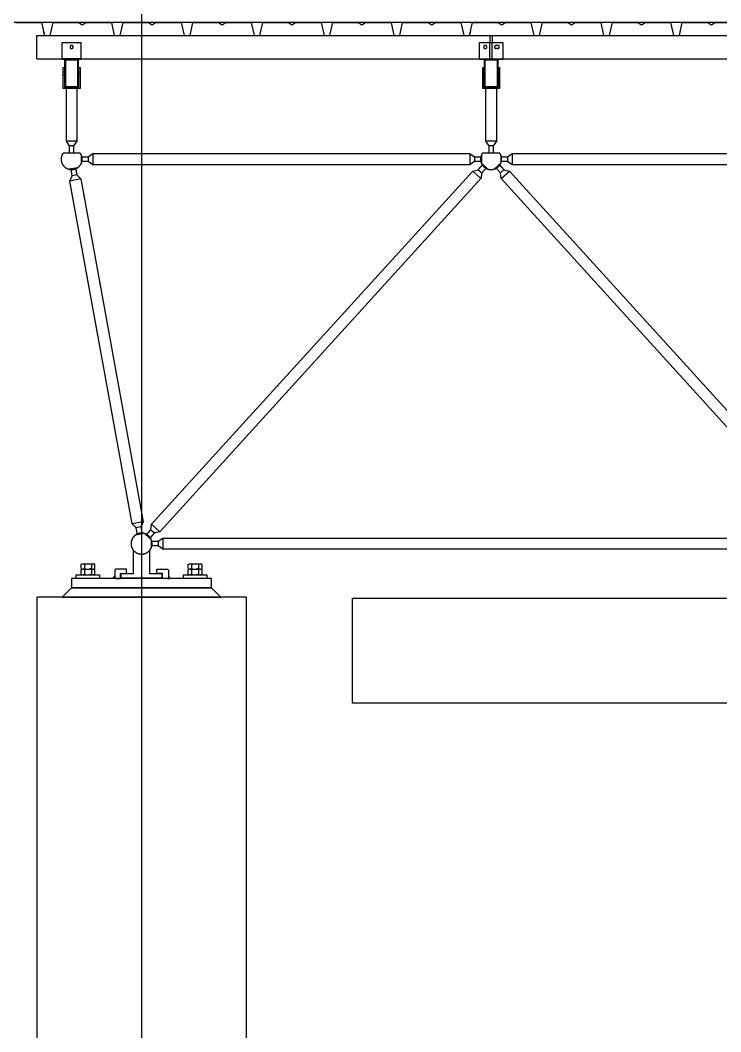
# Model space of a CAD drawing. Header units: centimetres. Extents: x 26200 to 152500, y -600 to 9300.
# Drawn here: x 138112.6 to 138413.3, y 1613.9 to 2048 of the extents above; entities that cross this region are included whole.
import ezdxf

# ---------------------------------------------------------------- set-up
doc = ezdxf.new("R2010")
doc.units = ezdxf.units.CM
doc.layers.add('ROTAS-KESIT-KANAL-UFLEME', color=20, linetype='Continuous')
doc.layers.add('ROTAS-MIMARI-KESIT', color=8, linetype='Continuous')

msp = doc.modelspace()

# ---------------------------------------------------------------- hatches: boundary and pattern name
at = {"layer": 'ROTAS-MIMARI-KESIT'}
for points in [[(138153.2, 1808.69), (138153.5, 1808.39), (138152.5, 1808.39), (138152.5, 1808.42), (138152.5, 1808.45), (138152.5, 1808.49), (138152.51, 1808.52), (138152.51, 1808.56), (138152.52, 1808.59), (138152.53, 1808.62), (138152.53, 1808.66), (138152.54, 1808.69), (138152.56, 1808.72), (138152.57, 1808.75), (138152.58, 1808.79), (138152.59, 1808.82), (138152.61, 1808.85), (138152.63, 1808.88), (138152.64, 1808.91), (138152.66, 1808.94), (138152.68, 1808.96), (138152.7, 1808.99), (138152.72, 1809.02), (138152.74, 1809.04), (138152.77, 1809.07), (138152.79, 1809.09), (138152.82, 1809.12), (138152.84, 1809.14), (138152.87, 1809.16), (138152.89, 1809.18), (138152.92, 1809.2), (138152.95, 1809.22), (138152.98, 1809.24), (138153.01, 1809.26), (138153.04, 1809.28), (138153.07, 1809.29), (138153.1, 1809.3), (138153.13, 1809.32), (138153.17, 1809.33), (138153.2, 1809.34)], [(138176.2, 1808.69), (138175.9, 1808.39), (138176.9, 1808.39), (138176.9, 1808.42), (138176.9, 1808.45), (138176.89, 1808.49), (138176.89, 1808.52), (138176.88, 1808.56), (138176.88, 1808.59), (138176.87, 1808.62), (138176.86, 1808.66), (138176.85, 1808.69), (138176.84, 1808.72), (138176.83, 1808.75), (138176.81, 1808.79), (138176.8, 1808.82), (138176.78, 1808.85), (138176.77, 1808.88), (138176.75, 1808.91), (138176.73, 1808.94), (138176.71, 1808.96), (138176.69, 1808.99), (138176.67, 1809.02), (138176.65, 1809.04), (138176.63, 1809.07), (138176.6, 1809.09), (138176.58, 1809.12), (138176.55, 1809.14), (138176.53, 1809.16), (138176.5, 1809.18), (138176.47, 1809.2), (138176.44, 1809.22), (138176.42, 1809.24), (138176.39, 1809.26), (138176.36, 1809.28), (138176.32, 1809.29), (138176.29, 1809.3), (138176.26, 1809.32), (138176.23, 1809.33), (138176.2, 1809.34)]]:
    msp.add_hatch(color=256, dxfattribs=at).paths.add_polyline_path(points, flags=0)

# ---------------------------------------------------------------- linework, layer by layer
at = {"layer": 'ROTAS-KESIT-KANAL-UFLEME'}
msp.add_lwpolyline([(138255.22, 1800), (138761.2, 1800), (138761.2, 1755), (138255.22, 1755)], close=True, dxfattribs=at)
at = {"layer": 'ROTAS-MIMARI-KESIT'}
for p, q in [((138138.76, 1814.51), (138139.24, 1814.79)), ((138138.76, 1812.66), (138138.76, 1814.51)), ((138139.24, 1814.79), (138140.2, 1814.79)), ((138140.2, 1814.51), (138139.72, 1814.79)), ((138140.2, 1814.79), (138143.2, 1814.79)), ((138140.2, 1814.51), (138141.2, 1814.79)), ((138140.2, 1814.51), (138140.2, 1812.66)), ((138143.2, 1814.51), (138142.2, 1814.79)), ((138143.2, 1814.79), (138144.16, 1814.79)), ((138143.2, 1814.51), (138143.68, 1814.79)), ((138143.2, 1814.51), (138143.2, 1812.66)), ((138144.64, 1814.51), (138144.16, 1814.79)), ((138144.64, 1812.66), (138144.64, 1814.51)), ((138184.76, 1814.51), (138185.24, 1814.79)), ((138184.76, 1812.66), (138184.76, 1814.51)), ((138185.24, 1814.79), (138186.2, 1814.79)), ((138186.2, 1814.51), (138185.72, 1814.79)), ((138186.2, 1814.79), (138189.2, 1814.79)), ((138186.2, 1814.51), (138187.2, 1814.79)), ((138186.2, 1814.51), (138186.2, 1812.66)), ((138189.2, 1814.51), (138188.2, 1814.79)), ((138189.2, 1814.79), (138190.16, 1814.79)), ((138189.2, 1814.51), (138189.68, 1814.79)), ((138189.2, 1814.51), (138189.2, 1812.66)), ((138190.64, 1814.51), (138190.16, 1814.79)), ((138190.64, 1812.66), (138190.64, 1814.51)), ((138138.76, 1812.66), (138139.24, 1812.39)), ((138138.76, 1812.11), (138139.24, 1812.39)), ((138138.76, 1810.26), (138138.76, 1812.11)), ((138138.76, 1810.26), (138139.24, 1809.99)), ((138139.24, 1812.39), (138140.2, 1812.39)), ((138139.24, 1812.39), (138140.2, 1812.39)), ((138140.2, 1812.66), (138139.72, 1812.39)), ((138140.2, 1812.11), (138139.72, 1812.39)), ((138140.2, 1810.26), (138139.72, 1809.99)), ((138140.2, 1812.66), (138141.2, 1812.39)), ((138140.2, 1812.39), (138143.2, 1812.39)), ((138140.2, 1812.39), (138143.2, 1812.39)), ((138140.2, 1812.11), (138141.2, 1812.39)), ((138140.2, 1812.11), (138140.2, 1810.26)), ((138140.2, 1810.26), (138141.2, 1809.99)), ((138143.2, 1812.66), (138142.2, 1812.39)), ((138143.2, 1812.11), (138142.2, 1812.39)), ((138143.2, 1810.26), (138142.2, 1809.99)), ((138143.2, 1812.66), (138143.68, 1812.39)), ((138143.2, 1812.39), (138144.16, 1812.39)), ((138143.2, 1812.39), (138144.16, 1812.39)), ((138143.2, 1812.11), (138143.68, 1812.39)), ((138143.2, 1812.11), (138143.2, 1810.26)), ((138143.2, 1810.26), (138143.68, 1809.99)), ((138144.64, 1812.66), (138144.16, 1812.39)), ((138144.64, 1812.11), (138144.16, 1812.39)), ((138144.64, 1810.26), (138144.16, 1809.99)), ((138144.64, 1810.26), (138144.64, 1812.11)), ((138184.76, 1812.66), (138185.24, 1812.39)), ((138184.76, 1812.11), (138185.24, 1812.39)), ((138184.76, 1810.26), (138184.76, 1812.11)), ((138184.76, 1810.26), (138185.24, 1809.99)), ((138185.24, 1812.39), (138186.2, 1812.39)), ((138185.24, 1812.39), (138186.2, 1812.39)), ((138186.2, 1812.66), (138185.72, 1812.39)), ((138186.2, 1812.11), (138185.72, 1812.39)), ((138186.2, 1810.26), (138185.72, 1809.99)), ((138186.2, 1812.66), (138187.2, 1812.39)), ((138186.2, 1812.39), (138189.2, 1812.39)), ((138186.2, 1812.39), (138189.2, 1812.39)), ((138186.2, 1812.11), (138187.2, 1812.39)), ((138186.2, 1812.11), (138186.2, 1810.26)), ((138186.2, 1810.26), (138187.2, 1809.99)), ((138189.2, 1812.66), (138188.2, 1812.39)), ((138189.2, 1812.11), (138188.2, 1812.39)), ((138189.2, 1810.26), (138188.2, 1809.99)), ((138189.2, 1812.66), (138189.68, 1812.39)), ((138189.2, 1812.39), (138190.16, 1812.39)), ((138189.2, 1812.39), (138190.16, 1812.39)), ((138189.2, 1812.11), (138189.68, 1812.39)), ((138189.2, 1812.11), (138189.2, 1810.26)), ((138189.2, 1810.26), (138189.68, 1809.99)), ((138190.64, 1812.66), (138190.16, 1812.39)), ((138190.64, 1812.11), (138190.16, 1812.39)), ((138190.64, 1810.26), (138190.16, 1809.99)), ((138190.64, 1810.26), (138190.64, 1812.11)), ((138139.24, 1809.99), (138140.2, 1809.99)), ((138140.2, 1809.99), (138143.2, 1809.99)), ((138143.2, 1809.99), (138144.16, 1809.99)), ((138185.24, 1809.99), (138186.2, 1809.99)), ((138186.2, 1809.99), (138189.2, 1809.99)), ((138189.2, 1809.99), (138190.16, 1809.99))]:
    msp.add_line(p, q, dxfattribs=at)
for points in [[(138164.7, 2658.48), (138164.7, 925.39)], [(147194.7, 2046.99), (129122.2, 2046.99)], [(138110.74, 2046.99), (138121.74, 2046.99), (138122.99, 2041.49), (138125.49, 2041.49), (138125.93, 2043.44)], [(138122.54, 2043.44), (138122.99, 2041.49), (138125.49, 2041.49), (138126.74, 2046.99), (138137.74, 2046.99), (138139.24, 2045.99), (138140.74, 2046.99), (138151.74, 2046.99), (138152.99, 2041.49), (138155.49, 2041.49), (138156.74, 2046.99), (138167.74, 2046.99), (138169.24, 2045.99), (138170.74, 2046.99), (138181.74, 2046.99), (138182.99, 2041.49), (138185.49, 2041.49), (138186.74, 2046.99), (138197.74, 2046.99), (138199.24, 2045.99), (138200.74, 2046.99), (138211.74, 2046.99), (138212.99, 2041.49), (138215.49, 2041.49), (138215.93, 2043.44)], [(138212.54, 2043.44), (138212.99, 2041.49), (138215.49, 2041.49), (138216.74, 2046.99), (138227.74, 2046.99), (138229.24, 2045.99), (138230.74, 2046.99), (138241.74, 2046.99), (138242.99, 2041.49), (138245.49, 2041.49), (138246.74, 2046.99), (138257.74, 2046.99), (138259.24, 2045.99), (138260.74, 2046.99), (138271.74, 2046.99), (138272.99, 2041.49), (138275.49, 2041.49), (138276.74, 2046.99), (138287.74, 2046.99), (138289.24, 2045.99), (138290.74, 2046.99), (138301.74, 2046.99), (138302.99, 2041.49), (138305.49, 2041.49), (138305.93, 2043.44)], [(138302.54, 2043.44), (138302.99, 2041.49), (138305.49, 2041.49), (138306.74, 2046.99), (138317.74, 2046.99), (138319.24, 2045.99), (138320.74, 2046.99), (138331.74, 2046.99), (138332.99, 2041.49), (138335.49, 2041.49), (138336.74, 2046.99), (138347.74, 2046.99), (138349.24, 2045.99), (138350.74, 2046.99), (138361.74, 2046.99), (138362.99, 2041.49), (138365.49, 2041.49), (138366.74, 2046.99), (138377.74, 2046.99), (138379.24, 2045.99), (138380.74, 2046.99), (138391.74, 2046.99), (138392.99, 2041.49), (138395.49, 2041.49), (138395.93, 2043.44)], [(138392.54, 2043.44), (138392.99, 2041.49), (138395.49, 2041.49), (138396.74, 2046.99), (138407.74, 2046.99), (138409.24, 2045.99), (138410.74, 2046.99), (138421.74, 2046.99)], [(138119.7, 2031.49), (138119.7, 2041.49)], [(138119.7, 2041.49), (147187.2, 2041.49)], [(138314.2, 2041.49), (138314.2, 2038.49)], [(138315.2, 2041.49), (138315.2, 2038.49)], [(138314.2, 2031.49), (138314.2, 2038.49)], [(138315.2, 2031.49), (138315.2, 2038.49)], [(138316.9, 2037.19), (138316.88, 2037.19), (138316.87, 2037.19), (138316.85, 2037.18), (138316.83, 2037.18), (138316.82, 2037.18), (138316.8, 2037.18), (138316.79, 2037.18), (138316.77, 2037.17), (138316.75, 2037.17), (138316.74, 2037.17), (138316.72, 2037.16), (138316.7, 2037.16), (138316.69, 2037.15), (138316.67, 2037.15), (138316.66, 2037.14), (138316.64, 2037.14), (138316.62, 2037.13), (138316.61, 2037.12), (138316.59, 2037.12), (138316.58, 2037.11), (138316.56, 2037.1), (138316.54, 2037.09), (138316.53, 2037.08), (138316.51, 2037.07), (138316.5, 2037.06), (138316.48, 2037.05), (138316.47, 2037.04), (138316.46, 2037.03), (138316.44, 2037.02), (138316.43, 2037.01), (138316.42, 2036.99), (138316.4, 2036.98), (138316.39, 2036.97), (138316.38, 2036.96), (138316.37, 2036.94), (138316.35, 2036.93), (138316.34, 2036.91), (138316.33, 2036.9), (138316.32, 2036.88), (138316.31, 2036.87), (138316.3, 2036.85), (138316.29, 2036.84), (138316.28, 2036.82), (138316.28, 2036.81), (138316.27, 2036.79), (138316.26, 2036.78), (138316.25, 2036.76), (138316.25, 2036.74), (138316.24, 2036.73), (138316.23, 2036.71), (138316.23, 2036.7), (138316.22, 2036.68), (138316.22, 2036.66), (138316.22, 2036.65), (138316.21, 2036.63), (138316.21, 2036.61), (138316.21, 2036.6), (138316.2, 2036.58), (138316.2, 2036.57), (138316.2, 2036.55), (138316.2, 2036.53), (138316.2, 2036.52), (138316.2, 2036.5), (138316.2, 2036.49), (138316.2, 2036.47), (138316.2, 2036.46), (138316.2, 2036.44), (138316.2, 2036.42), (138316.2, 2036.41), (138316.2, 2036.39), (138316.21, 2036.38), (138316.21, 2036.36), (138316.21, 2036.34), (138316.22, 2036.33), (138316.22, 2036.31), (138316.22, 2036.29), (138316.23, 2036.28), (138316.23, 2036.26), (138316.24, 2036.25), (138316.25, 2036.23), (138316.25, 2036.21), (138316.26, 2036.2), (138316.27, 2036.18), (138316.28, 2036.16), (138316.28, 2036.15), (138316.29, 2036.13), (138316.3, 2036.12), (138316.31, 2036.1), (138316.32, 2036.09), (138316.33, 2036.07), (138316.34, 2036.06), (138316.35, 2036.05), (138316.37, 2036.03), (138316.38, 2036.02), (138316.39, 2036), (138316.4, 2035.99), (138316.42, 2035.98), (138316.43, 2035.97), (138316.44, 2035.95), (138316.46, 2035.94), (138316.47, 2035.93), (138316.48, 2035.92), (138316.5, 2035.91), (138316.51, 2035.9), (138316.53, 2035.89), (138316.54, 2035.88), (138316.56, 2035.87), (138316.58, 2035.86), (138316.59, 2035.86), (138316.61, 2035.85), (138316.62, 2035.84), (138316.64, 2035.84), (138316.66, 2035.83), (138316.67, 2035.82), (138316.69, 2035.82), (138316.7, 2035.81), (138316.72, 2035.81), (138316.74, 2035.81), (138316.75, 2035.8), (138316.77, 2035.8), (138316.79, 2035.8), (138316.8, 2035.79), (138316.82, 2035.79), (138316.83, 2035.79), (138316.85, 2035.79), (138316.87, 2035.79), (138316.88, 2035.79), (138316.9, 2035.79)], [(138317.5, 2037.19), (138316.9, 2037.19)], [(138317.5, 2035.79), (138316.9, 2035.79)], [(138317.5, 2035.79), (138317.51, 2035.79), (138317.53, 2035.79), (138317.54, 2035.79), (138317.56, 2035.79), (138317.58, 2035.79), (138317.59, 2035.79), (138317.61, 2035.8), (138317.62, 2035.8), (138317.64, 2035.8), (138317.66, 2035.81), (138317.67, 2035.81), (138317.69, 2035.81), (138317.71, 2035.82), (138317.72, 2035.82), (138317.74, 2035.83), (138317.76, 2035.84), (138317.77, 2035.84), (138317.79, 2035.85), (138317.8, 2035.86), (138317.82, 2035.86), (138317.83, 2035.87), (138317.85, 2035.88), (138317.87, 2035.89), (138317.88, 2035.9), (138317.9, 2035.91), (138317.91, 2035.92), (138317.92, 2035.93), (138317.94, 2035.94), (138317.95, 2035.95), (138317.97, 2035.97), (138317.98, 2035.98), (138317.99, 2035.99), (138318.01, 2036), (138318.02, 2036.02), (138318.03, 2036.03), (138318.04, 2036.05), (138318.05, 2036.06), (138318.06, 2036.07), (138318.07, 2036.09), (138318.08, 2036.1), (138318.09, 2036.12), (138318.1, 2036.13), (138318.11, 2036.15), (138318.12, 2036.16), (138318.13, 2036.18), (138318.13, 2036.2), (138318.14, 2036.21), (138318.15, 2036.23), (138318.15, 2036.25), (138318.16, 2036.26), (138318.17, 2036.28), (138318.17, 2036.29), (138318.17, 2036.31), (138318.18, 2036.33), (138318.18, 2036.34), (138318.19, 2036.36), (138318.19, 2036.38), (138318.19, 2036.39), (138318.19, 2036.41), (138318.19, 2036.42), (138318.2, 2036.44), (138318.2, 2036.46), (138318.2, 2036.47), (138318.2, 2036.49), (138318.2, 2036.5), (138318.2, 2036.52), (138318.2, 2036.53), (138318.19, 2036.55), (138318.19, 2036.57), (138318.19, 2036.58), (138318.19, 2036.6), (138318.19, 2036.61), (138318.18, 2036.63), (138318.18, 2036.65), (138318.17, 2036.66), (138318.17, 2036.68), (138318.17, 2036.7), (138318.16, 2036.71), (138318.15, 2036.73), (138318.15, 2036.74), (138318.14, 2036.76), (138318.13, 2036.78), (138318.13, 2036.79), (138318.12, 2036.81), (138318.11, 2036.82), (138318.1, 2036.84), (138318.09, 2036.85), (138318.08, 2036.87), (138318.07, 2036.88), (138318.06, 2036.9), (138318.05, 2036.91), (138318.04, 2036.93), (138318.03, 2036.94), (138318.02, 2036.96), (138318.01, 2036.97), (138317.99, 2036.98), (138317.98, 2036.99), (138317.97, 2037.01), (138317.95, 2037.02), (138317.94, 2037.03), (138317.92, 2037.04), (138317.91, 2037.05), (138317.9, 2037.06), (138317.88, 2037.07), (138317.87, 2037.08), (138317.85, 2037.09), (138317.83, 2037.1), (138317.82, 2037.11), (138317.8, 2037.12), (138317.79, 2037.12), (138317.77, 2037.13), (138317.76, 2037.14), (138317.74, 2037.14), (138317.72, 2037.15), (138317.71, 2037.15), (138317.69, 2037.16), (138317.67, 2037.16), (138317.66, 2037.17), (138317.64, 2037.17), (138317.62, 2037.17), (138317.61, 2037.18), (138317.59, 2037.18), (138317.58, 2037.18), (138317.56, 2037.18), (138317.54, 2037.18), (138317.53, 2037.19), (138317.51, 2037.19), (138317.5, 2037.19)], [(138119.7, 2031.49), (147187.2, 2031.49)], [(138138.7, 2031.49), (138130.7, 2031.49)], [(138309.7, 2031.49), (138319.7, 2031.49)], [(138137.7, 2019.19), (138137.7, 2031.19), (138131.7, 2031.19), (138131.7, 2019.19)], [(138317.7, 2019.19), (138317.7, 2031.19), (138311.7, 2031.19), (138311.7, 2019.19)], [(138131.1, 2025.89), (138131.6, 2025.89)], [(138131.1, 2024.49), (138131.6, 2024.49)], [(138137.8, 2025.89), (138138.3, 2025.89)], [(138137.8, 2024.49), (138138.3, 2024.49)], [(138311.1, 2025.89), (138311.6, 2025.89)], [(138311.1, 2024.49), (138311.6, 2024.49)], [(138317.8, 2025.89), (138318.3, 2025.89)], [(138317.8, 2024.49), (138318.3, 2024.49)], [(138132.28, 2018.69), (138132.28, 1996.09), (138133.7, 1994.09), (138133.7, 1991.09)], [(138135.7, 1991.09), (138135.7, 1994.09), (138137.11, 1996.09), (138137.11, 2018.69)], [(138312.28, 2018.69), (138312.28, 1996.09), (138313.7, 1994.09), (138313.7, 1991.09)], [(138315.7, 1991.09), (138315.7, 1994.09), (138317.11, 1996.09), (138317.11, 2018.69)], [(138137.11, 1996.09), (138132.28, 1996.09)], [(138135.7, 1994.09), (138133.7, 1994.09)], [(138317.11, 1996.09), (138312.28, 1996.09)], [(138315.7, 1994.09), (138313.7, 1994.09)], [(138131.1, 1991.09), (138131.01, 1990.97), (138130.93, 1990.84), (138130.85, 1990.71), (138130.77, 1990.58), (138130.7, 1990.45), (138130.63, 1990.31), (138130.56, 1990.17), (138130.51, 1990.02), (138130.45, 1989.88), (138130.43, 1989.8), (138130.4, 1989.73), (138130.38, 1989.65), (138130.36, 1989.57), (138130.34, 1989.5), (138130.32, 1989.42), (138130.3, 1989.34), (138130.28, 1989.26), (138130.27, 1989.19), (138130.26, 1989.11), (138130.24, 1989.03), (138130.23, 1988.95), (138130.22, 1988.87), (138130.22, 1988.79), (138130.21, 1988.71), (138130.2, 1988.63), (138130.2, 1988.55), (138130.2, 1988.47), (138130.2, 1988.39), (138130.2, 1988.31), (138130.2, 1988.23), (138130.2, 1988.15), (138130.21, 1988.07), (138130.21, 1987.99), (138130.22, 1987.92), (138130.23, 1987.84), (138130.24, 1987.76), (138130.25, 1987.68), (138130.28, 1987.53), (138130.31, 1987.37), (138130.35, 1987.22), (138130.39, 1987.07), (138130.44, 1986.93), (138130.49, 1986.79), (138130.55, 1986.65), (138130.61, 1986.51), (138130.67, 1986.37), (138130.74, 1986.24), (138130.81, 1986.11), (138130.89, 1985.98), (138130.98, 1985.86), (138131.07, 1985.73), (138131.16, 1985.61), (138131.26, 1985.49), (138131.36, 1985.37), (138131.47, 1985.25), (138131.52, 1985.2), (138131.58, 1985.14), (138131.64, 1985.09), (138131.69, 1985.04), (138131.75, 1984.98), (138131.81, 1984.93), (138131.88, 1984.88), (138131.94, 1984.83), (138132, 1984.78), (138132.07, 1984.74), (138132.13, 1984.69), (138132.2, 1984.65), (138132.26, 1984.6), (138132.33, 1984.56), (138132.4, 1984.52), (138132.47, 1984.48), (138132.54, 1984.44), (138132.61, 1984.4), (138132.68, 1984.36), (138132.75, 1984.33), (138132.82, 1984.3), (138132.9, 1984.26), (138132.97, 1984.23), (138133.04, 1984.2), (138133.12, 1984.17), (138133.19, 1984.15), (138133.27, 1984.12), (138133.34, 1984.1), (138133.49, 1984.05), (138133.64, 1984.01), (138133.79, 1983.98), (138133.95, 1983.95), (138134.1, 1983.93), (138134.25, 1983.91), (138134.4, 1983.9), (138134.55, 1983.89), (138134.7, 1983.89), (138134.85, 1983.89), (138135, 1983.9), (138135.15, 1983.91), (138135.3, 1983.93), (138135.45, 1983.95), (138135.6, 1983.98), (138135.75, 1984.01), (138135.9, 1984.05), (138136.05, 1984.1), (138136.13, 1984.12), (138136.2, 1984.15), (138136.28, 1984.17), (138136.35, 1984.2), (138136.43, 1984.23), (138136.5, 1984.26), (138136.57, 1984.3), (138136.64, 1984.33), (138136.71, 1984.36), (138136.79, 1984.4), (138136.86, 1984.44), (138136.93, 1984.48), (138136.99, 1984.52), (138137.06, 1984.56), (138137.13, 1984.6), (138137.2, 1984.65), (138137.26, 1984.69), (138137.33, 1984.74), (138137.39, 1984.78), (138137.46, 1984.83), (138137.52, 1984.88), (138137.58, 1984.93), (138137.64, 1984.98), (138137.7, 1985.04), (138137.76, 1985.09), (138137.82, 1985.14), (138137.87, 1985.2), (138137.93, 1985.25), (138138.04, 1985.37), (138138.14, 1985.49), (138138.24, 1985.61), (138138.33, 1985.73), (138138.42, 1985.86), (138138.5, 1985.98), (138138.58, 1986.11), (138138.65, 1986.24), (138138.72, 1986.37), (138138.79, 1986.51), (138138.85, 1986.65), (138138.9, 1986.79), (138138.95, 1986.93), (138139, 1987.07), (138139.04, 1987.22), (138139.08, 1987.37), (138139.11, 1987.53), (138139.14, 1987.68), (138139.15, 1987.76), (138139.16, 1987.84), (138139.17, 1987.92), (138139.18, 1987.99), (138139.19, 1988.07), (138139.19, 1988.15), (138139.19, 1988.23), (138139.2, 1988.31), (138139.2, 1988.39), (138139.2, 1988.47), (138139.19, 1988.55), (138139.19, 1988.63), (138139.19, 1988.71), (138139.18, 1988.79), (138139.17, 1988.87), (138139.16, 1988.95), (138139.15, 1989.03), (138139.14, 1989.11), (138139.13, 1989.19), (138139.11, 1989.26), (138139.09, 1989.34), (138139.08, 1989.42), (138139.06, 1989.5), (138139.04, 1989.57), (138139.02, 1989.65), (138138.99, 1989.73), (138138.97, 1989.8), (138138.94, 1989.88), (138138.89, 1990.02), (138138.83, 1990.17), (138138.77, 1990.31), (138138.7, 1990.45), (138138.63, 1990.58), (138138.55, 1990.71), (138138.47, 1990.84), (138138.38, 1990.97), (138138.3, 1991.09)], [(138131.1, 1991.09), (138138.3, 1991.09)], [(138138.8, 1989.39), (138141.8, 1989.39), (138143.8, 1990.8), (138305.6, 1990.8), (138307.6, 1989.39), (138310.6, 1989.39)], [(138138.8, 1990.24), (138138.8, 1986.53)], [(138141.8, 1989.39), (138141.8, 1987.39)], [(138143.8, 1990.8), (138143.8, 1985.97)], [(138305.6, 1990.8), (138305.6, 1985.97)], [(138307.6, 1989.39), (138307.6, 1987.39)], [(138311.1, 1991.09), (138311.01, 1990.97), (138310.93, 1990.84), (138310.85, 1990.71), (138310.77, 1990.58), (138310.7, 1990.45), (138310.63, 1990.31), (138310.56, 1990.17), (138310.51, 1990.02), (138310.45, 1989.88), (138310.43, 1989.8), (138310.4, 1989.73), (138310.38, 1989.65), (138310.36, 1989.57), (138310.34, 1989.5), (138310.32, 1989.42), (138310.3, 1989.34), (138310.28, 1989.26), (138310.27, 1989.19), (138310.26, 1989.11), (138310.24, 1989.03), (138310.23, 1988.95), (138310.22, 1988.87), (138310.22, 1988.79), (138310.21, 1988.71), (138310.2, 1988.63), (138310.2, 1988.55), (138310.2, 1988.47), (138310.2, 1988.39), (138310.2, 1988.31), (138310.2, 1988.23), (138310.2, 1988.15), (138310.21, 1988.07), (138310.21, 1987.99), (138310.22, 1987.92), (138310.23, 1987.84), (138310.24, 1987.76), (138310.25, 1987.68), (138310.28, 1987.53), (138310.31, 1987.37), (138310.35, 1987.22), (138310.39, 1987.07), (138310.44, 1986.93), (138310.49, 1986.79), (138310.55, 1986.65), (138310.61, 1986.51), (138310.67, 1986.37), (138310.74, 1986.24), (138310.81, 1986.11), (138310.89, 1985.98), (138310.98, 1985.86), (138311.07, 1985.73), (138311.16, 1985.61), (138311.26, 1985.49), (138311.36, 1985.37), (138311.47, 1985.25), (138311.52, 1985.2), (138311.58, 1985.14), (138311.64, 1985.09), (138311.69, 1985.04), (138311.75, 1984.98), (138311.81, 1984.93), (138311.88, 1984.88), (138311.94, 1984.83), (138312, 1984.78), (138312.07, 1984.74), (138312.13, 1984.69), (138312.2, 1984.65), (138312.26, 1984.6), (138312.33, 1984.56), (138312.4, 1984.52), (138312.47, 1984.48), (138312.54, 1984.44), (138312.61, 1984.4), (138312.68, 1984.36), (138312.75, 1984.33), (138312.82, 1984.3), (138312.9, 1984.26), (138312.97, 1984.23), (138313.04, 1984.2), (138313.12, 1984.17), (138313.19, 1984.15), (138313.27, 1984.12), (138313.34, 1984.1), (138313.49, 1984.05), (138313.64, 1984.01), (138313.79, 1983.98), (138313.95, 1983.95), (138314.1, 1983.93), (138314.25, 1983.91), (138314.4, 1983.9), (138314.55, 1983.89), (138314.7, 1983.89), (138314.85, 1983.89), (138315, 1983.9), (138315.15, 1983.91), (138315.3, 1983.93), (138315.45, 1983.95), (138315.6, 1983.98), (138315.75, 1984.01), (138315.9, 1984.05), (138316.05, 1984.1), (138316.13, 1984.12), (138316.2, 1984.15), (138316.28, 1984.17), (138316.35, 1984.2), (138316.43, 1984.23), (138316.5, 1984.26), (138316.57, 1984.3), (138316.64, 1984.33), (138316.71, 1984.36), (138316.79, 1984.4), (138316.86, 1984.44), (138316.93, 1984.48), (138316.99, 1984.52), (138317.06, 1984.56), (138317.13, 1984.6), (138317.2, 1984.65), (138317.26, 1984.69), (138317.33, 1984.74), (138317.39, 1984.78), (138317.46, 1984.83), (138317.52, 1984.88), (138317.58, 1984.93), (138317.64, 1984.98), (138317.7, 1985.04), (138317.76, 1985.09), (138317.82, 1985.14), (138317.87, 1985.2), (138317.93, 1985.25), (138318.04, 1985.37), (138318.14, 1985.49), (138318.24, 1985.61), (138318.33, 1985.73), (138318.42, 1985.86), (138318.5, 1985.98), (138318.58, 1986.11), (138318.65, 1986.24), (138318.72, 1986.37), (138318.79, 1986.51), (138318.85, 1986.65), (138318.9, 1986.79), (138318.95, 1986.93), (138319, 1987.07), (138319.04, 1987.22), (138319.08, 1987.37), (138319.11, 1987.53), (138319.14, 1987.68), (138319.15, 1987.76), (138319.16, 1987.84), (138319.17, 1987.92), (138319.18, 1987.99), (138319.19, 1988.07), (138319.19, 1988.15), (138319.19, 1988.23), (138319.2, 1988.31), (138319.2, 1988.39), (138319.2, 1988.47), (138319.19, 1988.55), (138319.19, 1988.63), (138319.19, 1988.71), (138319.18, 1988.79), (138319.17, 1988.87), (138319.16, 1988.95), (138319.15, 1989.03), (138319.14, 1989.11), (138319.13, 1989.19), (138319.11, 1989.26), (138319.09, 1989.34), (138319.08, 1989.42), (138319.06, 1989.5), (138319.04, 1989.57), (138319.02, 1989.65), (138318.99, 1989.73), (138318.97, 1989.8), (138318.94, 1989.88), (138318.89, 1990.02), (138318.83, 1990.17), (138318.77, 1990.31), (138318.7, 1990.45), (138318.63, 1990.58), (138318.55, 1990.71), (138318.47, 1990.84), (138318.38, 1990.97), (138318.3, 1991.09)], [(138310.6, 1990.24), (138310.6, 1986.53)], [(138311.1, 1991.09), (138318.3, 1991.09)], [(138318.8, 1989.39), (138321.8, 1989.39), (138323.8, 1990.8), (138605.6, 1990.8), (138607.6, 1989.39), (138610.6, 1989.39)], [(138318.8, 1990.24), (138318.8, 1986.53)], [(138321.8, 1989.39), (138321.8, 1987.39)], [(138323.8, 1990.8), (138323.8, 1985.97)], [(138137.26, 1984.68), (138133.61, 1984.02)], [(138162.98, 1827.24), (138162.44, 1830.19), (138160.69, 1831.91), (138133.95, 1979), (138134.98, 1981.22), (138134.45, 1984.17)], [(138136.41, 1984.53), (138136.95, 1981.58), (138138.7, 1979.87), (138165.45, 1832.77), (138164.41, 1830.55), (138164.95, 1827.6)], [(138310.6, 1987.39), (138307.6, 1987.39), (138305.6, 1985.97), (138143.8, 1985.97), (138141.8, 1987.39), (138138.8, 1987.39)], [(138309.18, 1983.81), (138310.66, 1982.46)], [(138310.57, 1986.6), (138313.31, 1984.11)], [(138316.08, 1984.11), (138318.83, 1986.6)], [(138318.73, 1982.46), (138320.21, 1983.81)], [(138610.6, 1987.39), (138607.6, 1987.39), (138605.6, 1985.97), (138323.8, 1985.97), (138321.8, 1987.39), (138318.8, 1987.39)], [(138138.7, 1979.87), (138133.95, 1979)], [(138136.95, 1981.58), (138134.98, 1981.22)], [(138306.79, 1983.28), (138310.36, 1980.03)], [(138319.03, 1980.03), (138322.61, 1983.28)], [(138165.45, 1832.77), (138160.69, 1831.91)], [(138169.03, 1831.74), (138172.61, 1828.5)], [(138168.3, 1820.69), (138168.38, 1820.81), (138168.47, 1820.93), (138168.55, 1821.06), (138168.63, 1821.19), (138168.7, 1821.33), (138168.77, 1821.46), (138168.83, 1821.61), (138168.89, 1821.75), (138168.94, 1821.9), (138168.97, 1821.97), (138168.99, 1822.05), (138169.02, 1822.12), (138169.04, 1822.2), (138169.06, 1822.28), (138169.08, 1822.35), (138169.09, 1822.43), (138169.11, 1822.51), (138169.13, 1822.59), (138169.14, 1822.67), (138169.15, 1822.74), (138169.16, 1822.82), (138169.17, 1822.9), (138169.18, 1822.98), (138169.19, 1823.06), (138169.19, 1823.14), (138169.19, 1823.22), (138169.2, 1823.3), (138169.2, 1823.38), (138169.2, 1823.46), (138169.19, 1823.54), (138169.19, 1823.62), (138169.19, 1823.7), (138169.18, 1823.78), (138169.17, 1823.86), (138169.16, 1823.94), (138169.15, 1824.01), (138169.14, 1824.09), (138169.11, 1824.25), (138169.08, 1824.4), (138169.04, 1824.55), (138169, 1824.7), (138168.95, 1824.84), (138168.9, 1824.99), (138168.85, 1825.13), (138168.79, 1825.27), (138168.72, 1825.4), (138168.65, 1825.53), (138168.58, 1825.66), (138168.5, 1825.79), (138168.42, 1825.92), (138168.33, 1826.04), (138168.24, 1826.17), (138168.14, 1826.29), (138168.04, 1826.4), (138167.93, 1826.52), (138167.87, 1826.58), (138167.82, 1826.63), (138167.76, 1826.68), (138167.7, 1826.74), (138167.64, 1826.79), (138167.58, 1826.84), (138167.52, 1826.89), (138167.46, 1826.94), (138167.39, 1826.99), (138167.33, 1827.04), (138167.26, 1827.08), (138167.2, 1827.13), (138167.13, 1827.17), (138167.06, 1827.21), (138166.99, 1827.26), (138166.93, 1827.3), (138166.86, 1827.34), (138166.79, 1827.37), (138166.71, 1827.41), (138166.64, 1827.44), (138166.57, 1827.48), (138166.5, 1827.51), (138166.43, 1827.54), (138166.35, 1827.57), (138166.28, 1827.6), (138166.2, 1827.63), (138166.13, 1827.65), (138166.05, 1827.68), (138165.9, 1827.72), (138165.75, 1827.76), (138165.6, 1827.79), (138165.45, 1827.82), (138165.3, 1827.85), (138165.15, 1827.86), (138165, 1827.88), (138164.85, 1827.88), (138164.7, 1827.89), (138164.55, 1827.88), (138164.4, 1827.88), (138164.25, 1827.86), (138164.1, 1827.85), (138163.95, 1827.82), (138163.79, 1827.79), (138163.64, 1827.76), (138163.49, 1827.72), (138163.34, 1827.68), (138163.27, 1827.65), (138163.19, 1827.63), (138163.12, 1827.6), (138163.04, 1827.57), (138162.97, 1827.54), (138162.9, 1827.51), (138162.82, 1827.48), (138162.75, 1827.44), (138162.68, 1827.41), (138162.61, 1827.37), (138162.54, 1827.34), (138162.47, 1827.3), (138162.4, 1827.26), (138162.33, 1827.21), (138162.26, 1827.17), (138162.2, 1827.13), (138162.13, 1827.08), (138162.07, 1827.04), (138162, 1826.99), (138161.94, 1826.94), (138161.88, 1826.89), (138161.81, 1826.84), (138161.75, 1826.79), (138161.69, 1826.74), (138161.64, 1826.68), (138161.58, 1826.63), (138161.52, 1826.58), (138161.47, 1826.52), (138161.36, 1826.4), (138161.26, 1826.29), (138161.16, 1826.17), (138161.07, 1826.04), (138160.98, 1825.92), (138160.89, 1825.79), (138160.81, 1825.66), (138160.74, 1825.53), (138160.67, 1825.4), (138160.61, 1825.27), (138160.55, 1825.13), (138160.49, 1824.99), (138160.44, 1824.84), (138160.39, 1824.7), (138160.35, 1824.55), (138160.31, 1824.4), (138160.28, 1824.25), (138160.25, 1824.09), (138160.24, 1824.01), (138160.23, 1823.94), (138160.22, 1823.86), (138160.21, 1823.78), (138160.21, 1823.7), (138160.2, 1823.62), (138160.2, 1823.54), (138160.2, 1823.46), (138160.2, 1823.38), (138160.2, 1823.3), (138160.2, 1823.22), (138160.2, 1823.14), (138160.21, 1823.06), (138160.22, 1822.98), (138160.22, 1822.9), (138160.23, 1822.82), (138160.24, 1822.74), (138160.26, 1822.67), (138160.27, 1822.59), (138160.28, 1822.51), (138160.3, 1822.43), (138160.32, 1822.35), (138160.34, 1822.28), (138160.36, 1822.2), (138160.38, 1822.12), (138160.4, 1822.05), (138160.43, 1821.97), (138160.45, 1821.9), (138160.51, 1821.75), (138160.56, 1821.61), (138160.63, 1821.46), (138160.7, 1821.33), (138160.77, 1821.19), (138160.85, 1821.06), (138160.93, 1820.93), (138161.01, 1820.81), (138161.1, 1820.69)], [(138165.79, 1827.75), (138162.14, 1827.09)], [(138164.41, 1830.55), (138162.44, 1830.19)], [(138166.08, 1827.67), (138168.83, 1825.17)], [(138168.73, 1829.31), (138170.21, 1827.97)], [(138164.7, 1823.39), (138164.7, 1808.39)], [(138168.8, 1824.39), (138171.8, 1824.39), (138173.8, 1825.8), (138455.6, 1825.8), (138457.6, 1824.39), (138460.6, 1824.39)], [(138168.8, 1825.24), (138168.8, 1821.53)], [(138171.8, 1824.39), (138171.8, 1822.39)], [(138173.8, 1825.8), (138173.8, 1820.97)], [(138161.1, 1820.69), (138161.1, 1810.39)], [(138168.3, 1810.39), (138168.3, 1820.69)], [(138460.6, 1822.39), (138457.6, 1822.39), (138455.6, 1820.97), (138173.8, 1820.97), (138171.8, 1822.39), (138168.8, 1822.39)], [(138161.1, 1810.39), (138155.8, 1810.39)], [(138155.8, 1810.39), (138155.8, 1808.79)], [(138173.6, 1810.39), (138168.3, 1810.39)], [(138173.6, 1808.79), (138173.6, 1810.39)], [(138153.2, 1809.34), (138153.18, 1809.33), (138153.16, 1809.33), (138153.14, 1809.32), (138153.13, 1809.32), (138153.11, 1809.31), (138153.09, 1809.3), (138153.07, 1809.29), (138153.06, 1809.28), (138153.04, 1809.28), (138153.02, 1809.27), (138153.01, 1809.26), (138152.99, 1809.25), (138152.97, 1809.24), (138152.96, 1809.23), (138152.94, 1809.22), (138152.92, 1809.2), (138152.91, 1809.19), (138152.89, 1809.18), (138152.87, 1809.17), (138152.86, 1809.16), (138152.84, 1809.14), (138152.83, 1809.13), (138152.81, 1809.12), (138152.8, 1809.1), (138152.78, 1809.09), (138152.77, 1809.07), (138152.76, 1809.06), (138152.74, 1809.04), (138152.73, 1809.03), (138152.72, 1809.01), (138152.7, 1808.99), (138152.69, 1808.98), (138152.68, 1808.96), (138152.67, 1808.94), (138152.66, 1808.93), (138152.65, 1808.91), (138152.64, 1808.89), (138152.62, 1808.88), (138152.62, 1808.86), (138152.61, 1808.84), (138152.6, 1808.82), (138152.59, 1808.8), (138152.58, 1808.78), (138152.57, 1808.77), (138152.56, 1808.75), (138152.56, 1808.73), (138152.55, 1808.71), (138152.54, 1808.69), (138152.54, 1808.67), (138152.53, 1808.65), (138152.53, 1808.63), (138152.52, 1808.61), (138152.52, 1808.59), (138152.52, 1808.58), (138152.51, 1808.56), (138152.51, 1808.54), (138152.51, 1808.52), (138152.5, 1808.5), (138152.5, 1808.48), (138152.5, 1808.46), (138152.5, 1808.44), (138152.5, 1808.42), (138152.5, 1808.41), (138152.5, 1808.39)], [(138153.5, 1808.39), (138152.5, 1808.39)], [(138153.5, 1808.39), (138153.2, 1808.69)], [(138155.8, 1808.79), (138173.6, 1808.79)], [(138156, 1808.39), (138156, 1808.59)], [(138156, 1808.59), (138173.39, 1808.59)], [(138173.39, 1808.39), (138156, 1808.39)], [(138156.05, 1808.59), (138156.05, 1808.79)], [(138173.35, 1808.59), (138173.35, 1808.79)], [(138173.39, 1808.39), (138173.39, 1808.59)], [(138175.9, 1808.39), (138176.2, 1808.69)], [(138175.9, 1808.39), (138176.9, 1808.39)], [(138176.9, 1808.39), (138176.9, 1808.41), (138176.9, 1808.42), (138176.9, 1808.44), (138176.89, 1808.46), (138176.89, 1808.48), (138176.89, 1808.5), (138176.89, 1808.52), (138176.89, 1808.54), (138176.88, 1808.56), (138176.88, 1808.58), (138176.88, 1808.59), (138176.87, 1808.61), (138176.87, 1808.63), (138176.86, 1808.65), (138176.86, 1808.67), (138176.85, 1808.69), (138176.84, 1808.71), (138176.84, 1808.73), (138176.83, 1808.75), (138176.82, 1808.77), (138176.82, 1808.78), (138176.81, 1808.8), (138176.8, 1808.82), (138176.79, 1808.84), (138176.78, 1808.86), (138176.77, 1808.88), (138176.76, 1808.89), (138176.75, 1808.91), (138176.74, 1808.93), (138176.73, 1808.94), (138176.72, 1808.96), (138176.7, 1808.98), (138176.69, 1808.99), (138176.68, 1809.01), (138176.67, 1809.03), (138176.65, 1809.04), (138176.64, 1809.06), (138176.63, 1809.07), (138176.61, 1809.09), (138176.6, 1809.1), (138176.58, 1809.12), (138176.57, 1809.13), (138176.55, 1809.14), (138176.54, 1809.16), (138176.52, 1809.17), (138176.51, 1809.18), (138176.49, 1809.19), (138176.47, 1809.2), (138176.46, 1809.22), (138176.44, 1809.23), (138176.42, 1809.24), (138176.41, 1809.25), (138176.39, 1809.26), (138176.37, 1809.27), (138176.36, 1809.28), (138176.34, 1809.28), (138176.32, 1809.29), (138176.3, 1809.3), (138176.29, 1809.31), (138176.27, 1809.32), (138176.25, 1809.32), (138176.23, 1809.33), (138176.22, 1809.33), (138176.2, 1809.34)], [(138119.7, 1800.39), (138119.7, 1200.39)], [(138209.7, 1800.39), (138119.7, 1800.39)], [(138209.7, 1200.39), (138209.7, 1800.39)]]:
    msp.add_lwpolyline(points, dxfattribs=at)
for points in [[(138130.7, 2038.49), (138138.7, 2038.49), (138138.7, 2031.19), (138130.7, 2031.19)], [(138135.4, 2036.49), (138135.4, 2036.5), (138135.4, 2036.52), (138135.4, 2036.53), (138135.39, 2036.55), (138135.39, 2036.57), (138135.39, 2036.58), (138135.39, 2036.6), (138135.39, 2036.61), (138135.38, 2036.63), (138135.38, 2036.65), (138135.37, 2036.66), (138135.37, 2036.68), (138135.37, 2036.7), (138135.36, 2036.71), (138135.35, 2036.73), (138135.35, 2036.74), (138135.34, 2036.76), (138135.33, 2036.78), (138135.33, 2036.79), (138135.32, 2036.81), (138135.31, 2036.82), (138135.3, 2036.84), (138135.29, 2036.85), (138135.28, 2036.87), (138135.27, 2036.88), (138135.26, 2036.9), (138135.25, 2036.91), (138135.24, 2036.93), (138135.23, 2036.94), (138135.22, 2036.96), (138135.21, 2036.97), (138135.19, 2036.98), (138135.18, 2036.99), (138135.17, 2037.01), (138135.15, 2037.02), (138135.14, 2037.03), (138135.12, 2037.04), (138135.11, 2037.05), (138135.1, 2037.06), (138135.08, 2037.07), (138135.07, 2037.08), (138135.05, 2037.09), (138135.03, 2037.1), (138135.02, 2037.11), (138135, 2037.12), (138134.99, 2037.12), (138134.97, 2037.13), (138134.96, 2037.14), (138134.94, 2037.14), (138134.92, 2037.15), (138134.91, 2037.15), (138134.89, 2037.16), (138134.87, 2037.16), (138134.86, 2037.17), (138134.84, 2037.17), (138134.82, 2037.17), (138134.81, 2037.18), (138134.79, 2037.18), (138134.78, 2037.18), (138134.76, 2037.18), (138134.74, 2037.19), (138134.73, 2037.19), (138134.71, 2037.19), (138134.7, 2037.19), (138134.68, 2037.19), (138134.67, 2037.19), (138134.65, 2037.19), (138134.63, 2037.18), (138134.62, 2037.18), (138134.6, 2037.18), (138134.59, 2037.18), (138134.57, 2037.17), (138134.55, 2037.17), (138134.54, 2037.17), (138134.52, 2037.16), (138134.5, 2037.16), (138134.49, 2037.15), (138134.47, 2037.15), (138134.46, 2037.14), (138134.44, 2037.14), (138134.42, 2037.13), (138134.41, 2037.12), (138134.39, 2037.12), (138134.38, 2037.11), (138134.36, 2037.1), (138134.34, 2037.09), (138134.33, 2037.08), (138134.31, 2037.07), (138134.3, 2037.06), (138134.28, 2037.05), (138134.27, 2037.04), (138134.26, 2037.03), (138134.24, 2037.02), (138134.23, 2037.01), (138134.22, 2036.99), (138134.2, 2036.98), (138134.19, 2036.97), (138134.18, 2036.96), (138134.17, 2036.94), (138134.15, 2036.93), (138134.14, 2036.91), (138134.13, 2036.9), (138134.12, 2036.88), (138134.11, 2036.87), (138134.1, 2036.85), (138134.09, 2036.84), (138134.08, 2036.82), (138134.08, 2036.81), (138134.07, 2036.79), (138134.06, 2036.78), (138134.05, 2036.76), (138134.05, 2036.74), (138134.04, 2036.73), (138134.03, 2036.71), (138134.03, 2036.7), (138134.02, 2036.68), (138134.02, 2036.66), (138134.02, 2036.65), (138134.01, 2036.63), (138134.01, 2036.61), (138134.01, 2036.6), (138134, 2036.58), (138134, 2036.57), (138134, 2036.55), (138134, 2036.53), (138134, 2036.52), (138134, 2036.5), (138134, 2036.49), (138134, 2036.47), (138134, 2036.46), (138134, 2036.44), (138134, 2036.42), (138134, 2036.41), (138134, 2036.39), (138134.01, 2036.38), (138134.01, 2036.36), (138134.01, 2036.34), (138134.02, 2036.33), (138134.02, 2036.31), (138134.02, 2036.29), (138134.03, 2036.28), (138134.03, 2036.26), (138134.04, 2036.25), (138134.05, 2036.23), (138134.05, 2036.21), (138134.06, 2036.2), (138134.07, 2036.18), (138134.08, 2036.17), (138134.08, 2036.15), (138134.09, 2036.13), (138134.1, 2036.12), (138134.11, 2036.1), (138134.12, 2036.09), (138134.13, 2036.07), (138134.14, 2036.06), (138134.15, 2036.05), (138134.17, 2036.03), (138134.18, 2036.02), (138134.19, 2036), (138134.2, 2035.99), (138134.22, 2035.98), (138134.23, 2035.97), (138134.24, 2035.95), (138134.26, 2035.94), (138134.27, 2035.93), (138134.28, 2035.92), (138134.3, 2035.91), (138134.31, 2035.9), (138134.33, 2035.89), (138134.34, 2035.88), (138134.36, 2035.87), (138134.38, 2035.86), (138134.39, 2035.86), (138134.41, 2035.85), (138134.42, 2035.84), (138134.44, 2035.84), (138134.46, 2035.83), (138134.47, 2035.82), (138134.49, 2035.82), (138134.5, 2035.81), (138134.52, 2035.81), (138134.54, 2035.81), (138134.55, 2035.8), (138134.57, 2035.8), (138134.59, 2035.8), (138134.6, 2035.79), (138134.62, 2035.79), (138134.63, 2035.79), (138134.65, 2035.79), (138134.67, 2035.79), (138134.68, 2035.79), (138134.7, 2035.79), (138134.71, 2035.79), (138134.73, 2035.79), (138134.74, 2035.79), (138134.76, 2035.79), (138134.78, 2035.79), (138134.79, 2035.79), (138134.81, 2035.8), (138134.82, 2035.8), (138134.84, 2035.8), (138134.86, 2035.81), (138134.87, 2035.81), (138134.89, 2035.81), (138134.91, 2035.82), (138134.92, 2035.82), (138134.94, 2035.83), (138134.96, 2035.84), (138134.97, 2035.84), (138134.99, 2035.85), (138135, 2035.86), (138135.02, 2035.86), (138135.03, 2035.87), (138135.05, 2035.88), (138135.07, 2035.89), (138135.08, 2035.9), (138135.1, 2035.91), (138135.11, 2035.92), (138135.12, 2035.93), (138135.14, 2035.94), (138135.15, 2035.95), (138135.17, 2035.97), (138135.18, 2035.98), (138135.19, 2035.99), (138135.21, 2036), (138135.22, 2036.02), (138135.23, 2036.03), (138135.24, 2036.05), (138135.25, 2036.06), (138135.26, 2036.07), (138135.27, 2036.09), (138135.28, 2036.1), (138135.29, 2036.12), (138135.3, 2036.13), (138135.31, 2036.15), (138135.32, 2036.17), (138135.33, 2036.18), (138135.33, 2036.2), (138135.34, 2036.21), (138135.35, 2036.23), (138135.35, 2036.25), (138135.36, 2036.26), (138135.37, 2036.28), (138135.37, 2036.29), (138135.37, 2036.31), (138135.38, 2036.33), (138135.38, 2036.34), (138135.39, 2036.36), (138135.39, 2036.38), (138135.39, 2036.39), (138135.39, 2036.41), (138135.39, 2036.42), (138135.4, 2036.44), (138135.4, 2036.46), (138135.4, 2036.47)], [(138309.7, 2038.49), (138319.7, 2038.49), (138319.7, 2031.19), (138309.7, 2031.19)], [(138312.9, 2036.49), (138312.9, 2036.5), (138312.9, 2036.52), (138312.9, 2036.53), (138312.89, 2036.55), (138312.89, 2036.57), (138312.89, 2036.58), (138312.89, 2036.6), (138312.89, 2036.61), (138312.88, 2036.63), (138312.88, 2036.65), (138312.87, 2036.66), (138312.87, 2036.68), (138312.87, 2036.7), (138312.86, 2036.71), (138312.85, 2036.73), (138312.85, 2036.74), (138312.84, 2036.76), (138312.83, 2036.78), (138312.83, 2036.79), (138312.82, 2036.81), (138312.81, 2036.82), (138312.8, 2036.84), (138312.79, 2036.85), (138312.78, 2036.87), (138312.77, 2036.88), (138312.76, 2036.9), (138312.75, 2036.91), (138312.74, 2036.93), (138312.73, 2036.94), (138312.72, 2036.96), (138312.71, 2036.97), (138312.69, 2036.98), (138312.68, 2036.99), (138312.67, 2037.01), (138312.65, 2037.02), (138312.64, 2037.03), (138312.62, 2037.04), (138312.61, 2037.05), (138312.6, 2037.06), (138312.58, 2037.07), (138312.57, 2037.08), (138312.55, 2037.09), (138312.53, 2037.1), (138312.52, 2037.11), (138312.5, 2037.12), (138312.49, 2037.12), (138312.47, 2037.13), (138312.46, 2037.14), (138312.44, 2037.14), (138312.42, 2037.15), (138312.41, 2037.15), (138312.39, 2037.16), (138312.37, 2037.16), (138312.36, 2037.17), (138312.34, 2037.17), (138312.32, 2037.17), (138312.31, 2037.18), (138312.29, 2037.18), (138312.28, 2037.18), (138312.26, 2037.18), (138312.24, 2037.18), (138312.23, 2037.19), (138312.21, 2037.19), (138312.2, 2037.19), (138312.18, 2037.19), (138312.17, 2037.19), (138312.15, 2037.18), (138312.13, 2037.18), (138312.12, 2037.18), (138312.1, 2037.18), (138312.09, 2037.18), (138312.07, 2037.17), (138312.05, 2037.17), (138312.04, 2037.17), (138312.02, 2037.16), (138312, 2037.16), (138311.99, 2037.15), (138311.97, 2037.15), (138311.96, 2037.14), (138311.94, 2037.14), (138311.92, 2037.13), (138311.91, 2037.12), (138311.89, 2037.12), (138311.88, 2037.11), (138311.86, 2037.1), (138311.84, 2037.09), (138311.83, 2037.08), (138311.81, 2037.07), (138311.8, 2037.06), (138311.78, 2037.05), (138311.77, 2037.04), (138311.76, 2037.03), (138311.74, 2037.02), (138311.73, 2037.01), (138311.72, 2036.99), (138311.7, 2036.98), (138311.69, 2036.97), (138311.68, 2036.96), (138311.67, 2036.94), (138311.65, 2036.93), (138311.64, 2036.91), (138311.63, 2036.9), (138311.62, 2036.88), (138311.61, 2036.87), (138311.6, 2036.85), (138311.59, 2036.84), (138311.58, 2036.82), (138311.58, 2036.81), (138311.57, 2036.79), (138311.56, 2036.78), (138311.55, 2036.76), (138311.55, 2036.74), (138311.54, 2036.73), (138311.53, 2036.71), (138311.53, 2036.7), (138311.52, 2036.68), (138311.52, 2036.66), (138311.52, 2036.65), (138311.51, 2036.63), (138311.51, 2036.61), (138311.51, 2036.6), (138311.5, 2036.58), (138311.5, 2036.57), (138311.5, 2036.55), (138311.5, 2036.53), (138311.5, 2036.52), (138311.5, 2036.5), (138311.5, 2036.49), (138311.5, 2036.47), (138311.5, 2036.46), (138311.5, 2036.44), (138311.5, 2036.42), (138311.5, 2036.41), (138311.5, 2036.39), (138311.51, 2036.38), (138311.51, 2036.36), (138311.51, 2036.34), (138311.52, 2036.33), (138311.52, 2036.31), (138311.52, 2036.29), (138311.53, 2036.28), (138311.53, 2036.26), (138311.54, 2036.25), (138311.55, 2036.23), (138311.55, 2036.21), (138311.56, 2036.2), (138311.57, 2036.18), (138311.58, 2036.16), (138311.58, 2036.15), (138311.59, 2036.13), (138311.6, 2036.12), (138311.61, 2036.1), (138311.62, 2036.09), (138311.63, 2036.07), (138311.64, 2036.06), (138311.65, 2036.05), (138311.67, 2036.03), (138311.68, 2036.02), (138311.69, 2036), (138311.7, 2035.99), (138311.72, 2035.98), (138311.73, 2035.97), (138311.74, 2035.95), (138311.76, 2035.94), (138311.77, 2035.93), (138311.78, 2035.92), (138311.8, 2035.91), (138311.81, 2035.9), (138311.83, 2035.89), (138311.84, 2035.88), (138311.86, 2035.87), (138311.88, 2035.86), (138311.89, 2035.86), (138311.91, 2035.85), (138311.92, 2035.84), (138311.94, 2035.84), (138311.96, 2035.83), (138311.97, 2035.82), (138311.99, 2035.82), (138312, 2035.81), (138312.02, 2035.81), (138312.04, 2035.81), (138312.05, 2035.8), (138312.07, 2035.8), (138312.09, 2035.8), (138312.1, 2035.79), (138312.12, 2035.79), (138312.13, 2035.79), (138312.15, 2035.79), (138312.17, 2035.79), (138312.18, 2035.79), (138312.2, 2035.79), (138312.21, 2035.79), (138312.23, 2035.79), (138312.24, 2035.79), (138312.26, 2035.79), (138312.28, 2035.79), (138312.29, 2035.79), (138312.31, 2035.8), (138312.32, 2035.8), (138312.34, 2035.8), (138312.36, 2035.81), (138312.37, 2035.81), (138312.39, 2035.81), (138312.41, 2035.82), (138312.42, 2035.82), (138312.44, 2035.83), (138312.46, 2035.84), (138312.47, 2035.84), (138312.49, 2035.85), (138312.5, 2035.86), (138312.52, 2035.86), (138312.53, 2035.87), (138312.55, 2035.88), (138312.57, 2035.89), (138312.58, 2035.9), (138312.6, 2035.91), (138312.61, 2035.92), (138312.62, 2035.93), (138312.64, 2035.94), (138312.65, 2035.95), (138312.67, 2035.97), (138312.68, 2035.98), (138312.69, 2035.99), (138312.71, 2036), (138312.72, 2036.02), (138312.73, 2036.03), (138312.74, 2036.05), (138312.75, 2036.06), (138312.76, 2036.07), (138312.77, 2036.09), (138312.78, 2036.1), (138312.79, 2036.12), (138312.8, 2036.13), (138312.81, 2036.15), (138312.82, 2036.16), (138312.83, 2036.18), (138312.83, 2036.2), (138312.84, 2036.21), (138312.85, 2036.23), (138312.85, 2036.25), (138312.86, 2036.26), (138312.87, 2036.28), (138312.87, 2036.29), (138312.87, 2036.31), (138312.88, 2036.33), (138312.88, 2036.34), (138312.89, 2036.36), (138312.89, 2036.38), (138312.89, 2036.39), (138312.89, 2036.41), (138312.89, 2036.42), (138312.9, 2036.44), (138312.9, 2036.46), (138312.9, 2036.47)], [(138131.1, 2027.69), (138131.6, 2027.69), (138131.6, 2019.19), (138137.8, 2019.19), (138137.8, 2027.69), (138138.3, 2027.69), (138138.3, 2018.69), (138131.1, 2018.69)], [(138137.4, 2030.89), (138132, 2030.89), (138132, 2019.49), (138137.4, 2019.49)], [(138311.1, 2027.69), (138311.6, 2027.69), (138311.6, 2019.19), (138317.8, 2019.19), (138317.8, 2027.69), (138318.3, 2027.69), (138318.3, 2018.69), (138311.1, 2018.69)], [(138317.4, 2030.89), (138312, 2030.89), (138312, 2019.49), (138317.4, 2019.49)], [(138166.72, 1827.09), (138168.73, 1829.31), (138169.03, 1831.74), (138306.79, 1983.28), (138309.18, 1983.81), (138311.2, 1986.03), (138312.68, 1984.68), (138310.66, 1982.46), (138310.36, 1980.03), (138172.61, 1828.5), (138170.21, 1827.97), (138168.2, 1825.75)], [(138461.2, 1825.75), (138459.18, 1827.97), (138456.79, 1828.5), (138319.03, 1980.03), (138318.73, 1982.46), (138316.72, 1984.68), (138318.2, 1986.03), (138320.21, 1983.81), (138322.61, 1983.28), (138460.36, 1831.74), (138460.66, 1829.31), (138462.68, 1827.09)], [(138169.2, 1823.39), (138169.2, 1823.49), (138169.19, 1823.59), (138169.19, 1823.69), (138169.18, 1823.79), (138169.17, 1823.89), (138169.16, 1824), (138169.14, 1824.1), (138169.12, 1824.21), (138169.1, 1824.31), (138169.08, 1824.41), (138169.05, 1824.52), (138169.02, 1824.62), (138168.99, 1824.73), (138168.96, 1824.83), (138168.92, 1824.94), (138168.88, 1825.04), (138168.84, 1825.15), (138168.79, 1825.25), (138168.75, 1825.35), (138168.69, 1825.45), (138168.64, 1825.55), (138168.58, 1825.65), (138168.53, 1825.75), (138168.46, 1825.85), (138168.4, 1825.94), (138168.33, 1826.04), (138168.26, 1826.13), (138168.19, 1826.22), (138168.12, 1826.31), (138168.04, 1826.4), (138167.96, 1826.49), (138167.88, 1826.57), (138167.8, 1826.65), (138167.71, 1826.73), (138167.62, 1826.81), (138167.53, 1826.88), (138167.44, 1826.95), (138167.35, 1827.02), (138167.26, 1827.09), (138167.16, 1827.15), (138167.06, 1827.21), (138166.96, 1827.27), (138166.86, 1827.33), (138166.76, 1827.38), (138166.66, 1827.43), (138166.56, 1827.48), (138166.46, 1827.53), (138166.35, 1827.57), (138166.25, 1827.61), (138166.15, 1827.65), (138166.04, 1827.68), (138165.94, 1827.71), (138165.83, 1827.74), (138165.73, 1827.77), (138165.62, 1827.79), (138165.52, 1827.81), (138165.41, 1827.83), (138165.31, 1827.84), (138165.2, 1827.86), (138165.1, 1827.87), (138165, 1827.88), (138164.9, 1827.88), (138164.8, 1827.89), (138164.7, 1827.89), (138164.6, 1827.89), (138164.5, 1827.88), (138164.4, 1827.88), (138164.29, 1827.87), (138164.19, 1827.86), (138164.09, 1827.84), (138163.98, 1827.83), (138163.88, 1827.81), (138163.77, 1827.79), (138163.67, 1827.77), (138163.56, 1827.74), (138163.46, 1827.71), (138163.35, 1827.68), (138163.25, 1827.65), (138163.15, 1827.61), (138163.04, 1827.57), (138162.94, 1827.53), (138162.83, 1827.48), (138162.73, 1827.43), (138162.63, 1827.38), (138162.53, 1827.33), (138162.43, 1827.27), (138162.33, 1827.21), (138162.24, 1827.15), (138162.14, 1827.09), (138162.04, 1827.02), (138161.95, 1826.95), (138161.86, 1826.88), (138161.77, 1826.81), (138161.68, 1826.73), (138161.6, 1826.65), (138161.52, 1826.57), (138161.43, 1826.49), (138161.36, 1826.4), (138161.28, 1826.31), (138161.2, 1826.22), (138161.13, 1826.13), (138161.06, 1826.04), (138161, 1825.94), (138160.93, 1825.85), (138160.87, 1825.75), (138160.81, 1825.65), (138160.75, 1825.55), (138160.7, 1825.45), (138160.65, 1825.35), (138160.6, 1825.25), (138160.56, 1825.15), (138160.51, 1825.04), (138160.47, 1824.94), (138160.44, 1824.83), (138160.4, 1824.73), (138160.37, 1824.62), (138160.34, 1824.52), (138160.32, 1824.41), (138160.29, 1824.31), (138160.27, 1824.21), (138160.25, 1824.1), (138160.24, 1824), (138160.23, 1823.89), (138160.22, 1823.79), (138160.21, 1823.69), (138160.2, 1823.59), (138160.2, 1823.49), (138160.2, 1823.39), (138160.2, 1823.29), (138160.2, 1823.19), (138160.21, 1823.08), (138160.22, 1822.98), (138160.23, 1822.88), (138160.24, 1822.78), (138160.25, 1822.67), (138160.27, 1822.57), (138160.29, 1822.46), (138160.32, 1822.36), (138160.34, 1822.25), (138160.37, 1822.15), (138160.4, 1822.04), (138160.44, 1821.94), (138160.47, 1821.83), (138160.51, 1821.73), (138160.56, 1821.63), (138160.6, 1821.52), (138160.65, 1821.42), (138160.7, 1821.32), (138160.75, 1821.22), (138160.81, 1821.12), (138160.87, 1821.02), (138160.93, 1820.92), (138161, 1820.83), (138161.06, 1820.73), (138161.13, 1820.64), (138161.2, 1820.55), (138161.28, 1820.46), (138161.36, 1820.37), (138161.43, 1820.29), (138161.52, 1820.2), (138161.6, 1820.12), (138161.68, 1820.04), (138161.77, 1819.97), (138161.86, 1819.89), (138161.95, 1819.82), (138162.04, 1819.75), (138162.14, 1819.68), (138162.24, 1819.62), (138162.33, 1819.56), (138162.43, 1819.5), (138162.53, 1819.44), (138162.63, 1819.39), (138162.73, 1819.34), (138162.83, 1819.29), (138162.94, 1819.25), (138163.04, 1819.2), (138163.15, 1819.16), (138163.25, 1819.13), (138163.35, 1819.09), (138163.46, 1819.06), (138163.56, 1819.03), (138163.67, 1819.01), (138163.77, 1818.98), (138163.88, 1818.96), (138163.98, 1818.94), (138164.09, 1818.93), (138164.19, 1818.92), (138164.29, 1818.9), (138164.4, 1818.9), (138164.5, 1818.89), (138164.6, 1818.89), (138164.7, 1818.89), (138164.8, 1818.89), (138164.9, 1818.89), (138165, 1818.9), (138165.1, 1818.9), (138165.2, 1818.92), (138165.31, 1818.93), (138165.41, 1818.94), (138165.52, 1818.96), (138165.62, 1818.98), (138165.73, 1819.01), (138165.83, 1819.03), (138165.94, 1819.06), (138166.04, 1819.09), (138166.15, 1819.13), (138166.25, 1819.16), (138166.35, 1819.2), (138166.46, 1819.25), (138166.56, 1819.29), (138166.66, 1819.34), (138166.76, 1819.39), (138166.86, 1819.44), (138166.96, 1819.5), (138167.06, 1819.56), (138167.16, 1819.62), (138167.26, 1819.68), (138167.35, 1819.75), (138167.44, 1819.82), (138167.53, 1819.89), (138167.62, 1819.97), (138167.71, 1820.04), (138167.8, 1820.12), (138167.88, 1820.2), (138167.96, 1820.29), (138168.04, 1820.37), (138168.12, 1820.46), (138168.19, 1820.55), (138168.26, 1820.64), (138168.33, 1820.73), (138168.4, 1820.83), (138168.46, 1820.92), (138168.53, 1821.02), (138168.58, 1821.12), (138168.64, 1821.22), (138168.69, 1821.32), (138168.75, 1821.42), (138168.79, 1821.52), (138168.84, 1821.63), (138168.88, 1821.73), (138168.92, 1821.83), (138168.96, 1821.94), (138168.99, 1822.04), (138169.02, 1822.15), (138169.05, 1822.25), (138169.08, 1822.36), (138169.1, 1822.46), (138169.12, 1822.57), (138169.14, 1822.67), (138169.16, 1822.78), (138169.17, 1822.88), (138169.18, 1822.98), (138169.19, 1823.08), (138169.19, 1823.19), (138169.2, 1823.29)], [(138158.2, 1812.39), (138153.5, 1812.39), (138153.2, 1812.09), (138153.2, 1808.69), (138153.5, 1808.39), (138155.7, 1808.39), (138155.7, 1810.59), (138158.2, 1810.59)], [(138171.2, 1812.39), (138175.9, 1812.39), (138176.2, 1812.09), (138176.2, 1808.69), (138175.9, 1808.39), (138173.7, 1808.39), (138173.7, 1810.59), (138171.2, 1810.59)], [(138134.7, 1804.39), (138194.7, 1804.39), (138194.7, 1808.39), (138134.7, 1808.39)], [(138130.7, 1800.39), (138198.7, 1800.39), (138194.7, 1804.39), (138134.7, 1804.39)]]:
    msp.add_lwpolyline(points, close=True, dxfattribs=at)
at = {"layer": 'ROTAS-MIMARI-KESIT', "elevation": 0}
for points in [[(138146.7, 1809.99), (138146.7, 1808.39), (138136.7, 1808.39), (138136.7, 1809.99), (138146.7, 1809.99)], [(138192.7, 1809.99), (138192.7, 1808.39), (138182.7, 1808.39), (138182.7, 1809.99), (138192.7, 1809.99)]]:
    msp.add_lwpolyline(points, dxfattribs=at)

doc.saveas('drawing.dxf')
